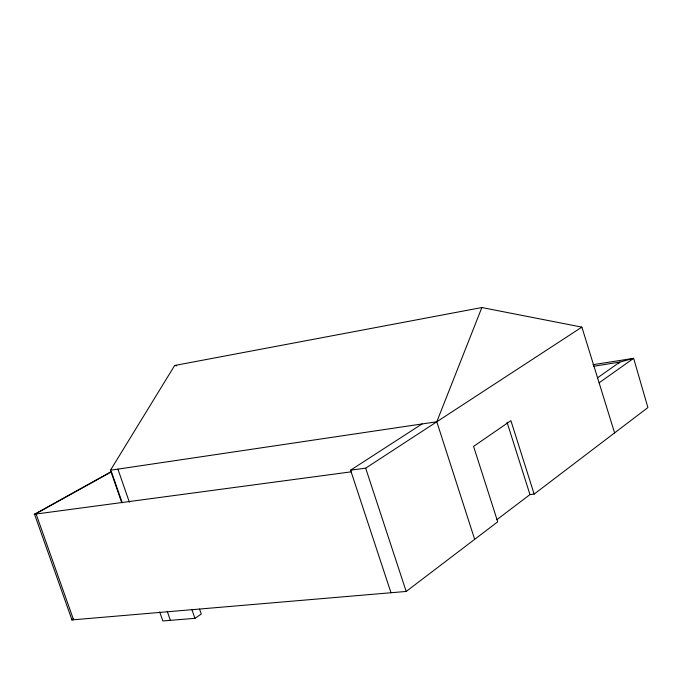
<?xml version="1.0" encoding="UTF-8"?>
<svg xmlns="http://www.w3.org/2000/svg" width="682" height="682" viewBox="0 0 682 682"><rect width="100%" height="100%" fill="white"/><g stroke="black" fill="none" stroke-linecap="round" stroke-linejoin="round"><path stroke-width="1.02" d="M474.672 539.343L436.795 421.766L481.859 307.539L581.882 327.121L614.593 432.9M121.405 501.739L110.458 470.239L174.669 365.484L481.859 307.539M618.48 363.659L619.878 362.074L633.646 358.331L647.9 407.563L534.151 494.092L529.965 494.586L496.854 519.701M73.528 618.796L71.738 619.929L406.182 591.447L497.715 521.815L473.581 446.403L510.903 420.675L534.151 494.092M599.103 382.815L633.646 358.331L592.965 364.691M597.441 377.854L619.878 362.074L593.672 366.268M159.707 611.967L162.836 620.952L194.933 618.344L201.267 614.056L199.562 609.111M390.991 592.743L350.582 470.188L365.68 468.159L581.882 327.121M350.582 470.188L422.056 423.957M73.767 618.779L71.977 619.904L34.62 514.475L111.447 471.791M34.535 514.228L111.371 471.56L122.24 502.839M110.458 470.239L436.795 421.766M110.944 471.62L111.371 471.56M34.1 514.288L351.128 471.842M34.62 514.475L36.189 514.262L73.554 619.776M174.669 365.484L176.749 365.833M117.909 469.131L129.367 502.165M167.235 611.319L170.364 620.339M191.847 609.41L194.933 618.344M365.68 468.159L406.182 591.447M507.05 422.286L529.965 494.586"/></g></svg>
